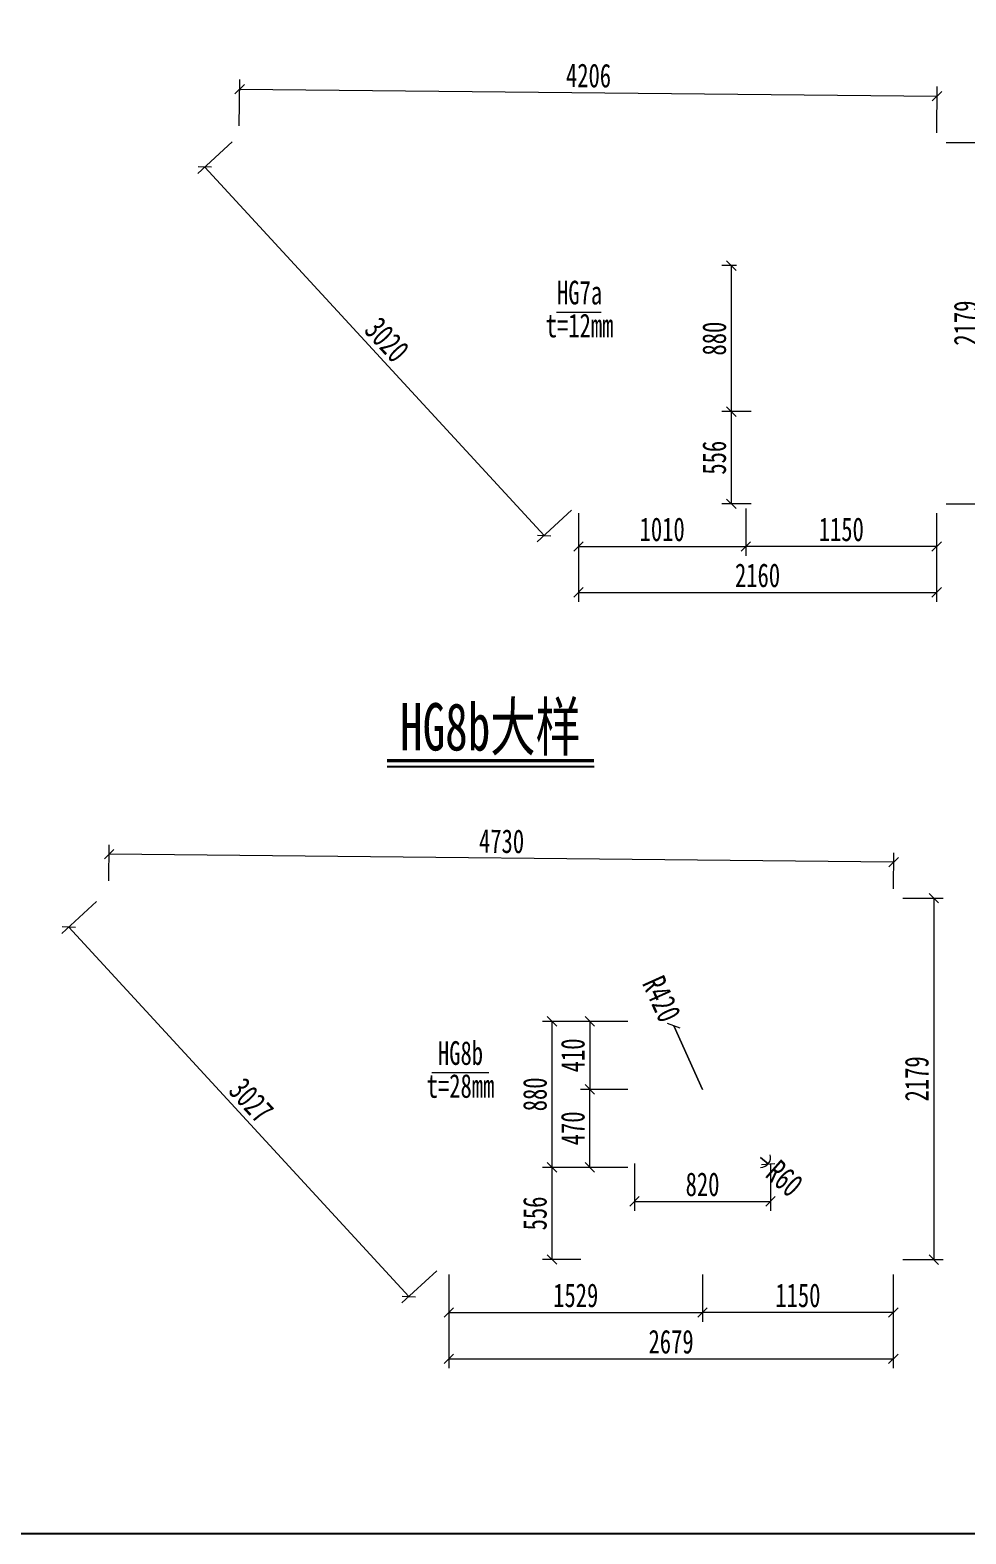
# Model space of a CAD drawing. Header units: millimetres. Extents: x 44597 to 300567, y -113054 to 73044.
# Drawn here: x 278758 to 284400, y -76511 to -67445 of the extents above; entities that cross this region are included whole.
import ezdxf
from ezdxf.enums import TextEntityAlignment as Align

# ---------------------------------------------------------------- set-up
doc = ezdxf.new("R2010")
doc.units = ezdxf.units.MM
doc.layers.get('Defpoints').update_dxf_attribs({"color": 8})
for name, color, linetype, lineweight in [('文字', 7, 'Continuous', 15), ('标注线及字体', 2, 'Continuous', 15), ('细实线', 4, 'Continuous', 15)]:
    doc.layers.add(name, color=color, linetype=linetype, lineweight=lineweight)
doc.styles.add('111', font='', dxfattribs={"width": 0.7})
doc.styles.add('BM_Dim', font='', dxfattribs={"width": 0.85})
doc.styles.get('111').set_extended_font_data('仿宋_GB2312')
doc.styles.get('BM_Dim').set_extended_font_data('仿宋_GB2312')
doc.dimstyles.new('200', dxfattribs={"dimscale": 0, "dimtxt": 2.5, "dimasz": 1, "dimexe": 1, "dimexo": 1, "dimgap": 0.6, "dimtad": 1, "dimdec": 0, "dimdsep": 46, "dimtxsty": '111', "dimblk": 'OBLIQUE', "dimcen": 0, "dimclrd": 4, "dimclre": 4, "dimclrt": 4, "dimadec": 1, "dimazin": 2, "dimtfac": 1, "dimtdec": 0, "dimtix": 1, "dimtmove": 2, "dimatfit": 3, "dimfxl": 4, "dimfxlon": 1, "dimtolj": 1, "dimlwd": -1, "dimlwe": -1, "dimarcsym": 0})

# ---------------------------------------------------------------- blocks, each defined once
blk = doc.blocks.new('_Oblique')
at = {"color": 0, "linetype": 'ByBlock', "lineweight": -2}
blk.add_line((-0.5, -0.5), (0.5, 0.5), dxfattribs=at)
blk = doc.blocks.new('*D806')
at = {"layer": 'Defpoints', "color": 0, "transparency": 16777216}
for p in [(282134.6, -74301.1), (281904.3, -74857.1), (282134.6, -74857.1)]:
    blk.add_point(p, dxfattribs=at)
at = {"layer": '细实线', "color": 4, "transparency": 16777216}
for p, q in [((282077.4, -74301.1), (281847.1, -74301.1)), ((281904.3, -74301.1), (281904.3, -74857.1)), ((282077.4, -74857.1), (281847.1, -74857.1))]:
    blk.add_line(p, q, dxfattribs=at)
at = {"layer": '细实线', "color": 4, "transparency": 16777216, "xscale": 57.14285714285715, "yscale": 57.14285714285715, "zscale": 57.14285714285715}
for p, rotation in [((281904.3, -74301.1), 90), ((281904.3, -74857.1), 270)]:
    blk.add_blockref('_Oblique', p, dxfattribs=dict(at, rotation=rotation))
at = {"layer": '细实线', "color": 4, "transparency": 16777216, "insert": (281802, -74579.1), "char_height": 142.86, "attachment_point": 5, "rotation": 90, "style": '111'}
blk.add_mtext('\\A1;556', dxfattribs=at)
blk = doc.blocks.new('*D807')
at = {"layer": 'Defpoints', "color": 0, "transparency": 16777216}
for p in [(282812.1, -73421.1), (281904.3, -74301.1), (282134.6, -74301.1)]:
    blk.add_point(p, dxfattribs=at)
at = {"layer": '细实线', "color": 4, "transparency": 16777216}
for p, q in [((282132.8, -73421.1), (281847.1, -73421.1)), ((281904.3, -73421.1), (281904.3, -74301.1)), ((282077.4, -74301.1), (281847.1, -74301.1))]:
    blk.add_line(p, q, dxfattribs=at)
at = {"layer": '细实线', "color": 4, "transparency": 16777216, "xscale": 57.14285714285715, "yscale": 57.14285714285715, "zscale": 57.14285714285715}
for p, rotation in [((281904.3, -73421.1), 90), ((281904.3, -74301.1), 270)]:
    blk.add_blockref('_Oblique', p, dxfattribs=dict(at, rotation=rotation))
at = {"layer": '细实线', "color": 4, "transparency": 16777216, "insert": (281802, -73861.1), "char_height": 142.86, "attachment_point": 5, "rotation": 90, "style": '111'}
blk.add_mtext('\\A1;880', dxfattribs=at)
blk = doc.blocks.new('*D808')
at = {"layer": 'Defpoints', "color": 0, "transparency": 16777216}
for p in [(282132.6, -73831.1), (282812.1, -73831.1), (282631.5, -74301.1)]:
    blk.add_point(p, dxfattribs=at)
at = {"layer": '细实线', "color": 4, "transparency": 16777216}
for p, q in [((282361.2, -73831.1), (282075.5, -73831.1)), ((282132.6, -74301.1), (282132.6, -73831.1)), ((282361.2, -74301.1), (282075.5, -74301.1))]:
    blk.add_line(p, q, dxfattribs=at)
at = {"layer": '细实线', "color": 4, "transparency": 16777216, "xscale": 57.14285714285715, "yscale": 57.14285714285715, "zscale": 57.14285714285715}
for p, rotation in [((282132.6, -73831.1), 90), ((282132.6, -74301.1), 270)]:
    blk.add_blockref('_Oblique', p, dxfattribs=dict(at, rotation=rotation))
at = {"layer": '细实线', "color": 4, "transparency": 16777216, "insert": (282030.4, -74066.1), "char_height": 142.86, "attachment_point": 5, "rotation": 90, "style": '111'}
blk.add_mtext('\\A1;470', dxfattribs=at)
blk = doc.blocks.new('*D809')
at = {"layer": 'Defpoints', "color": 0, "transparency": 16777216}
for p in [(282812.1, -73421.1), (282132.6, -73831.1), (282812.1, -73831.1)]:
    blk.add_point(p, dxfattribs=at)
at = {"layer": '细实线', "color": 4, "transparency": 16777216}
for p, q in [((282361.2, -73421.1), (282075.5, -73421.1)), ((282132.6, -73421.1), (282132.6, -73831.1)), ((282361.2, -73831.1), (282075.5, -73831.1))]:
    blk.add_line(p, q, dxfattribs=at)
at = {"layer": '细实线', "color": 4, "transparency": 16777216, "xscale": 57.14285714285715, "yscale": 57.14285714285715, "zscale": 57.14285714285715}
for p, rotation in [((282132.6, -73421.1), 90), ((282132.6, -73831.1), 270)]:
    blk.add_blockref('_Oblique', p, dxfattribs=dict(at, rotation=rotation))
at = {"layer": '细实线', "color": 4, "transparency": 16777216, "insert": (282030.4, -73626.1), "char_height": 142.86, "attachment_point": 5, "rotation": 90, "style": '111'}
blk.add_mtext('\\A1;410', dxfattribs=at)
blk = doc.blocks.new('*D810')
at = {"layer": 'Defpoints', "color": 0, "transparency": 16777216}
for p in [(283222.1, -73981.9), (282402.1, -73991.4), (283222.1, -74506.4)]:
    blk.add_point(p, dxfattribs=at)
at = {"layer": '细实线', "color": 4, "transparency": 16777216}
for p, q in [((282402.1, -74277.8), (282402.1, -74563.5)), ((283222.1, -74277.8), (283222.1, -74563.5)), ((282402.1, -74506.4), (283222.1, -74506.4))]:
    blk.add_line(p, q, dxfattribs=at)
at = {"layer": '细实线', "color": 4, "transparency": 16777216, "xscale": 57.14285714285715, "yscale": 57.14285714285715, "zscale": 57.14285714285715, "rotation": 180}
blk.add_blockref('_Oblique', (282402.1, -74506.4), dxfattribs=at)
at = {"layer": '细实线', "color": 4, "transparency": 16777216, "xscale": 57.14285714285715, "yscale": 57.14285714285715, "zscale": 57.14285714285715}
blk.add_blockref('_Oblique', (283222.1, -74506.4), dxfattribs=at)
at = {"layer": '细实线', "color": 4, "transparency": 16777216, "insert": (282812.1, -74404.1), "char_height": 142.86, "attachment_point": 5, "style": '111'}
blk.add_mtext('\\A1;820', dxfattribs=at)
blk = doc.blocks.new('*D811')
at = {"layer": 'Defpoints', "color": 0, "transparency": 16777216}
for p in [(282639, -73448.4), (282812.1, -73831.1)]:
    blk.add_point(p, dxfattribs=at)
at = {"layer": '细实线', "color": 4, "transparency": 16777216}
for p, q in [((282639, -73448.4), (282812.1, -73831.1)), ((282812.1, -73831.1), (282639, -73448.4))]:
    blk.add_line(p, q, dxfattribs=at)
at = {"layer": '细实线', "color": 4, "transparency": 16777216, "xscale": 57.14285714285715, "yscale": 57.14285714285715, "zscale": 57.14285714285715, "rotation": 114.3308156778959}
blk.add_blockref('_Oblique', (282639, -73448.4), dxfattribs=at)
at = {"layer": '细实线', "color": 4, "transparency": 16777216, "insert": (282565.6, -73286.2), "char_height": 142.86, "attachment_point": 5, "rotation": 294.33082, "style": '111'}
blk.add_mtext('\\A1;R420', dxfattribs=at)
blk = doc.blocks.new('*D812')
at = {"layer": 'Defpoints', "color": 0, "transparency": 16777216}
for p in [(283162.1, -74241.1), (283207.1, -74280.8)]:
    blk.add_point(p, dxfattribs=at)
at = {"layer": '细实线', "color": 4, "transparency": 16777216}
for p, q in [((283207.1, -74280.8), (283162.1, -74241.1)), ((283162.1, -74241.1), (283207.1, -74280.8))]:
    blk.add_line(p, q, dxfattribs=at)
blk.add_arc((283162.1, -74241.1), 60, 270, 15.53878, dxfattribs=at)
at = {"layer": '细实线', "color": 4, "transparency": 16777216, "xscale": 57.14285714285715, "yscale": 57.14285714285715, "zscale": 57.14285714285715, "rotation": 318.6650002377032}
blk.add_blockref('_Oblique', (283207.1, -74280.8), dxfattribs=at)
at = {"layer": '细实线', "color": 4, "transparency": 16777216, "insert": (283306.7, -74368.3), "char_height": 142.86, "attachment_point": 5, "rotation": 318.665, "style": '111'}
blk.add_mtext('\\A1;R60', dxfattribs=at)
blk = doc.blocks.new('*D922')
at = {"layer": 'Defpoints', "color": 0, "transparency": 16777216}
for p in [(284226.4, -67842.4), (280018.1, -68079.9), (284223.6, -68122)]:
    blk.add_point(p, dxfattribs=at)
at = {"layer": '细实线', "color": 4, "transparency": 16777216}
for p, q in [((280018.7, -68022.7), (280021.5, -67743.2)), ((280020.9, -67800.3), (284226.4, -67842.4)), ((284224.2, -68064.8), (284227, -67785.3))]:
    blk.add_line(p, q, dxfattribs=at)
at = {"layer": '细实线', "color": 4, "transparency": 16777216, "xscale": 57.14285714285715, "yscale": 57.14285714285715, "zscale": 57.14285714285715}
for p, rotation in [((280020.9, -67800.3), 179.4264068066627), ((284226.4, -67842.4), 359.4264068066627)]:
    blk.add_blockref('_Oblique', p, dxfattribs=dict(at, rotation=rotation))
at = {"layer": '细实线', "color": 4, "transparency": 16777216, "insert": (282124.7, -67719.1), "char_height": 142.86, "attachment_point": 5, "rotation": 359.42641, "style": '111'}
blk.add_mtext('\\A1;4206', dxfattribs=at)
blk = doc.blocks.new('*D955')
at = {"layer": 'Defpoints', "color": 0, "transparency": 16777216}
for p in [(279234.5, -72413.8), (279232.3, -72630.9), (283962.1, -72678.3)]:
    blk.add_point(p, dxfattribs=at)
at = {"layer": '细实线', "color": 4, "transparency": 16777216}
for p, q in [((279232.9, -72573.8), (279235, -72356.7)), ((283964.2, -72461.2), (279234.5, -72413.8)), ((283962.6, -72621.1), (283964.8, -72404))]:
    blk.add_line(p, q, dxfattribs=at)
at = {"layer": '细实线', "color": 4, "transparency": 16777216, "xscale": 57.14285714285715, "yscale": 57.14285714285715, "zscale": 57.14285714285715}
for p, rotation in [((279234.5, -72413.8), 179.4262915346742), ((283964.2, -72461.2), 359.4262915346742)]:
    blk.add_blockref('_Oblique', p, dxfattribs=dict(at, rotation=rotation))
at = {"layer": '细实线', "color": 4, "transparency": 16777216, "insert": (281600.4, -72335.3), "char_height": 142.86, "attachment_point": 5, "rotation": 359.42629, "style": '111'}
blk.add_mtext('\\A1;4730', dxfattribs=at)
blk = doc.blocks.new('*D956')
at = {"layer": 'Defpoints', "color": 0, "transparency": 16777216}
for p in [(279232.3, -72630.9), (281282.9, -74857.1), (281041.2, -75079.8)]:
    blk.add_point(p, dxfattribs=at)
at = {"layer": '细实线', "color": 4, "transparency": 16777216}
for p, q in [((279158.7, -72698.7), (278948.5, -72892.3)), ((278990.6, -72853.6), (281041.2, -75079.8)), ((281209.3, -74924.9), (280999.2, -75118.5))]:
    blk.add_line(p, q, dxfattribs=at)
at = {"layer": '细实线', "color": 4, "transparency": 16777216, "xscale": 57.14285714285715, "yscale": 57.14285714285715, "zscale": 57.14285714285715}
for p, rotation in [((278990.6, -72853.6), 132.6489191297605), ((281041.2, -75079.8), 312.6489191297605)]:
    blk.add_blockref('_Oblique', p, dxfattribs=dict(at, rotation=rotation))
at = {"layer": '细实线', "color": 4, "transparency": 16777216, "insert": (280091.1, -73897.4), "char_height": 142.86, "attachment_point": 5, "rotation": 312.64892, "style": '111'}
blk.add_mtext('\\A1;3027', dxfattribs=at)
blk = doc.blocks.new('*D962')
at = {"layer": 'Defpoints', "color": 0, "transparency": 16777216}
for p in [(283962.1, -72678.3), (283962.1, -74857.7), (284206.5, -74857.7)]:
    blk.add_point(p, dxfattribs=at)
at = {"layer": '细实线', "color": 4, "transparency": 16777216}
for p, q in [((284019.2, -72678.3), (284263.7, -72678.3)), ((284206.5, -72678.3), (284206.5, -74857.7)), ((284019.2, -74857.7), (284263.7, -74857.7))]:
    blk.add_line(p, q, dxfattribs=at)
at = {"layer": '细实线', "color": 4, "transparency": 16777216, "xscale": 57.14285714285715, "yscale": 57.14285714285715, "zscale": 57.14285714285715}
for p, rotation in [((284206.5, -72678.3), 90), ((284206.5, -74857.7), 270)]:
    blk.add_blockref('_Oblique', p, dxfattribs=dict(at, rotation=rotation))
at = {"layer": '细实线', "color": 4, "transparency": 16777216, "insert": (284104.3, -73768), "char_height": 142.86, "attachment_point": 5, "rotation": 90, "style": '111'}
blk.add_mtext('\\A1;2179', dxfattribs=at)
blk = doc.blocks.new('*D965')
at = {"layer": 'Defpoints', "color": 0, "transparency": 16777216}
for p in [(281282.9, -74857.1), (283962.1, -74857.7), (283962.1, -75455.3)]:
    blk.add_point(p, dxfattribs=at)
at = {"layer": '细实线', "color": 4, "transparency": 16777216}
for p, q in [((281282.9, -75226.7), (281282.9, -75512.5)), ((283962.1, -75226.7), (283962.1, -75512.5)), ((281282.9, -75455.3), (283962.1, -75455.3))]:
    blk.add_line(p, q, dxfattribs=at)
at = {"layer": '细实线', "color": 4, "transparency": 16777216, "xscale": 57.14285714285715, "yscale": 57.14285714285715, "zscale": 57.14285714285715, "rotation": 180}
blk.add_blockref('_Oblique', (281282.9, -75455.3), dxfattribs=at)
at = {"layer": '细实线', "color": 4, "transparency": 16777216, "xscale": 57.14285714285715, "yscale": 57.14285714285715, "zscale": 57.14285714285715}
blk.add_blockref('_Oblique', (283962.1, -75455.3), dxfattribs=at)
at = {"layer": '细实线', "color": 4, "transparency": 16777216, "insert": (282622.5, -75353.1), "char_height": 142.86, "attachment_point": 5, "style": '111'}
blk.add_mtext('\\A1;2679', dxfattribs=at)
blk = doc.blocks.new('*D970')
at = {"layer": 'Defpoints', "color": 0, "transparency": 16777216}
for p in [(282812.1, -74301.1), (283962.1, -74857.7), (282812.1, -75175.8)]:
    blk.add_point(p, dxfattribs=at)
at = {"layer": '细实线', "color": 4, "transparency": 16777216}
for p, q in [((282812.1, -74947.2), (282812.1, -75233)), ((283962.1, -74947.2), (283962.1, -75233)), ((283962.1, -75175.8), (282812.1, -75175.8))]:
    blk.add_line(p, q, dxfattribs=at)
at = {"layer": '细实线', "color": 4, "transparency": 16777216, "xscale": 57.14285714285715, "yscale": 57.14285714285715, "zscale": 57.14285714285715, "rotation": 180}
blk.add_blockref('_Oblique', (282812.1, -75175.8), dxfattribs=at)
at = {"layer": '细实线', "color": 4, "transparency": 16777216, "xscale": 57.14285714285715, "yscale": 57.14285714285715, "zscale": 57.14285714285715}
blk.add_blockref('_Oblique', (283962.1, -75175.8), dxfattribs=at)
at = {"layer": '细实线', "color": 4, "transparency": 16777216, "insert": (283387.1, -75073.6), "char_height": 142.86, "attachment_point": 5, "style": '111'}
blk.add_mtext('\\A1;1150', dxfattribs=at)
blk = doc.blocks.new('*D971')
at = {"layer": 'Defpoints', "color": 0, "transparency": 16777216}
for p in [(282812.1, -74301.1), (281282.9, -74857.1), (282812.1, -75175.8)]:
    blk.add_point(p, dxfattribs=at)
at = {"layer": '细实线', "color": 4, "transparency": 16777216}
for p, q in [((281282.9, -74947.2), (281282.9, -75233)), ((282812.1, -74947.2), (282812.1, -75233)), ((281282.9, -75175.8), (282812.1, -75175.8))]:
    blk.add_line(p, q, dxfattribs=at)
at = {"layer": '细实线', "color": 4, "transparency": 16777216, "xscale": 57.14285714285715, "yscale": 57.14285714285715, "zscale": 57.14285714285715, "rotation": 180}
blk.add_blockref('_Oblique', (281282.9, -75175.8), dxfattribs=at)
at = {"layer": '细实线', "color": 4, "transparency": 16777216, "xscale": 57.14285714285715, "yscale": 57.14285714285715, "zscale": 57.14285714285715}
blk.add_blockref('_Oblique', (282812.1, -75175.8), dxfattribs=at)
at = {"layer": '细实线', "color": 4, "transparency": 16777216, "insert": (282047.5, -75073.6), "char_height": 142.86, "attachment_point": 5, "style": '111'}
blk.add_mtext('\\A1;1529', dxfattribs=at)
blk = doc.blocks.new('*D2784')
at = {"layer": 'Defpoints', "color": 0, "transparency": 16777216}
for p in [(284223.6, -68122), (284223.6, -70300.8), (284501.6, -70300.8)]:
    blk.add_point(p, dxfattribs=at)
at = {"layer": '细实线', "color": 4, "transparency": 16777216}
for p, q in [((284280.8, -68122), (284558.8, -68122)), ((284501.6, -68122), (284501.6, -70300.8)), ((284280.8, -70300.8), (284558.8, -70300.8))]:
    blk.add_line(p, q, dxfattribs=at)
at = {"layer": '细实线', "color": 4, "transparency": 16777216, "xscale": 57.14285714285715, "yscale": 57.14285714285715, "zscale": 57.14285714285715}
for p, rotation in [((284501.6, -68122), 89.99999999999694), ((284501.6, -70300.8), 269.9999999999969)]:
    blk.add_blockref('_Oblique', p, dxfattribs=dict(at, rotation=rotation))
at = {"layer": '细实线', "color": 4, "transparency": 16777216, "insert": (284399.4, -69211.4), "char_height": 142.86, "attachment_point": 5, "rotation": 90, "style": '111'}
blk.add_mtext('\\A1;2179', dxfattribs=at)
blk = doc.blocks.new('*D2785')
at = {"layer": 'Defpoints', "color": 0, "transparency": 16777216}
for p in [(282063.9, -70300.8), (284223.6, -70300.8), (284223.6, -70834.8)]:
    blk.add_point(p, dxfattribs=at)
at = {"layer": '细实线', "color": 4, "transparency": 16777216}
for p, q in [((282063.9, -70606.2), (282063.9, -70891.9)), ((284223.6, -70606.2), (284223.6, -70891.9)), ((282063.9, -70834.8), (284223.6, -70834.8))]:
    blk.add_line(p, q, dxfattribs=at)
at = {"layer": '细实线', "color": 4, "transparency": 16777216, "xscale": 57.14285714285715, "yscale": 57.14285714285715, "zscale": 57.14285714285715}
for p, rotation in [((282063.9, -70834.8), 180.0000000000015), ((284223.6, -70834.8), 1.544191045384327e-12)]:
    blk.add_blockref('_Oblique', p, dxfattribs=dict(at, rotation=rotation))
at = {"layer": '细实线', "color": 4, "transparency": 16777216, "insert": (283143.8, -70732.5), "char_height": 142.86, "attachment_point": 5, "style": '111'}
blk.add_mtext('\\A1;2160', dxfattribs=at)
blk = doc.blocks.new('*D2786')
at = {"layer": 'Defpoints', "color": 0, "transparency": 16777216}
for p in [(280018.1, -68079.9), (279811.2, -68270.4), (282063.9, -70300.8)]:
    blk.add_point(p, dxfattribs=at)
at = {"layer": '细实线', "color": 4, "transparency": 16777216}
for p, q in [((279976.1, -68118.6), (279769.2, -68309.2)), ((281857, -70491.4), (279811.2, -68270.4)), ((282021.9, -70339.6), (281815, -70530.1))]:
    blk.add_line(p, q, dxfattribs=at)
at = {"layer": '细实线', "color": 4, "transparency": 16777216, "xscale": 57.14285714285715, "yscale": 57.14285714285715, "zscale": 57.14285714285715}
for p, rotation in [((279811.2, -68270.4), 132.6489191297696), ((281857, -70491.4), 312.6489191297696)]:
    blk.add_blockref('_Oblique', p, dxfattribs=dict(at, rotation=rotation))
at = {"layer": '细实线', "color": 4, "transparency": 16777216, "insert": (280909.3, -69311.7), "char_height": 142.86, "attachment_point": 5, "rotation": 312.64892, "style": '111'}
blk.add_mtext('\\A1;3020', dxfattribs=at)
blk = doc.blocks.new('*D2787')
at = {"layer": 'Defpoints', "color": 0, "transparency": 16777216}
for p in [(283162.9, -69744.8), (282985.5, -70300.8), (283162.9, -70300.8)]:
    blk.add_point(p, dxfattribs=at)
at = {"layer": '细实线', "color": 4, "transparency": 16777216}
for p, q in [((283105.8, -69744.8), (282928.4, -69744.8)), ((282985.5, -69744.8), (282985.5, -70300.8)), ((283105.8, -70300.8), (282928.4, -70300.8))]:
    blk.add_line(p, q, dxfattribs=at)
at = {"layer": '细实线', "color": 4, "transparency": 16777216, "xscale": 57.14285714285715, "yscale": 57.14285714285715, "zscale": 57.14285714285715}
for p, rotation in [((282985.5, -69744.8), 90), ((282985.5, -70300.8), 270)]:
    blk.add_blockref('_Oblique', p, dxfattribs=dict(at, rotation=rotation))
at = {"layer": '细实线', "color": 4, "transparency": 16777216, "insert": (282883.3, -70022.8), "char_height": 142.86, "attachment_point": 5, "rotation": 90, "style": '111'}
blk.add_mtext('\\A1;556', dxfattribs=at)
blk = doc.blocks.new('*D2788')
at = {"layer": 'Defpoints', "color": 0, "transparency": 16777216}
for p in [(283073.6, -68864.8), (282985.5, -69744.8), (283162.9, -69744.8)]:
    blk.add_point(p, dxfattribs=at)
at = {"layer": '细实线', "color": 4, "transparency": 16777216}
for p, q in [((283016.5, -68864.8), (282928.4, -68864.8)), ((282985.5, -68864.8), (282985.5, -69744.8)), ((283105.8, -69744.8), (282928.4, -69744.8))]:
    blk.add_line(p, q, dxfattribs=at)
at = {"layer": '细实线', "color": 4, "transparency": 16777216, "xscale": 57.14285714285715, "yscale": 57.14285714285715, "zscale": 57.14285714285715}
for p, rotation in [((282985.5, -68864.8), 90), ((282985.5, -69744.8), 270)]:
    blk.add_blockref('_Oblique', p, dxfattribs=dict(at, rotation=rotation))
at = {"layer": '细实线', "color": 4, "transparency": 16777216, "insert": (282883.3, -69304.8), "char_height": 142.86, "attachment_point": 5, "rotation": 90, "style": '111'}
blk.add_mtext('\\A1;880', dxfattribs=at)
blk = doc.blocks.new('*D2789')
at = {"layer": 'Defpoints', "color": 0, "transparency": 16777216}
for p in [(283073.6, -69744.8), (284223.6, -70300.8), (283073.6, -70557.6)]:
    blk.add_point(p, dxfattribs=at)
at = {"layer": '细实线', "color": 4, "transparency": 16777216}
for p, q in [((283073.6, -70329), (283073.6, -70614.8)), ((284223.6, -70358), (284223.6, -70614.8)), ((284223.6, -70557.6), (283073.6, -70557.6))]:
    blk.add_line(p, q, dxfattribs=at)
at = {"layer": '细实线', "color": 4, "transparency": 16777216, "xscale": 57.14285714285715, "yscale": 57.14285714285715, "zscale": 57.14285714285715, "rotation": 180}
blk.add_blockref('_Oblique', (283073.6, -70557.6), dxfattribs=at)
at = {"layer": '细实线', "color": 4, "transparency": 16777216, "xscale": 57.14285714285715, "yscale": 57.14285714285715, "zscale": 57.14285714285715}
blk.add_blockref('_Oblique', (284223.6, -70557.6), dxfattribs=at)
at = {"layer": '细实线', "color": 4, "transparency": 16777216, "insert": (283648.6, -70455.4), "char_height": 142.86, "attachment_point": 5, "style": '111'}
blk.add_mtext('\\A1;1150', dxfattribs=at)
blk = doc.blocks.new('*D2790')
at = {"layer": 'Defpoints', "color": 0, "transparency": 16777216}
for p in [(283073.6, -69744.8), (282063.9, -70300.8), (283073.6, -70557.6)]:
    blk.add_point(p, dxfattribs=at)
at = {"layer": '细实线', "color": 4, "transparency": 16777216}
for p, q in [((283073.6, -70329), (283073.6, -70614.8)), ((282063.9, -70358), (282063.9, -70614.8)), ((282063.9, -70557.6), (283073.6, -70557.6))]:
    blk.add_line(p, q, dxfattribs=at)
at = {"layer": '细实线', "color": 4, "transparency": 16777216, "xscale": 57.14285714285715, "yscale": 57.14285714285715, "zscale": 57.14285714285715, "rotation": 180}
blk.add_blockref('_Oblique', (282063.9, -70557.6), dxfattribs=at)
at = {"layer": '细实线', "color": 4, "transparency": 16777216, "xscale": 57.14285714285715, "yscale": 57.14285714285715, "zscale": 57.14285714285715}
blk.add_blockref('_Oblique', (283073.6, -70557.6), dxfattribs=at)
at = {"layer": '细实线', "color": 4, "transparency": 16777216, "insert": (282568.8, -70455.4), "char_height": 142.86, "attachment_point": 5, "style": '111'}
blk.add_mtext('\\A1;1010', dxfattribs=at)

msp = doc.modelspace()

# ---------------------------------------------------------------- linework, layer by layer
at = {"color": 4}
msp.add_line((280910.5, -71884.2), (282158.3, -71884.2), dxfattribs=at)
at = {"color": 6, "const_width": 20.6}
msp.add_lwpolyline([(280910.5, -71849.9), (282158.3, -71849.9)], dxfattribs=at)
at = {"layer": 'Defpoints'}
msp.add_lwpolyline([(278566.6, -61894.1), (300566.6, -61894.1), (300566.6, -76511.3), (278566.6, -76511.3)], close=True, dxfattribs=at)
at = {"layer": '细实线'}
for p, q in [((281931.3, -69144.6), (282200, -69144.6)), ((281179.8, -73729.3), (281522.6, -73729.3))]:
    msp.add_line(p, q, dxfattribs=at)

# ---------------------------------------------------------------- texts
at = {"layer": '文字', "style": 'BM_Dim', "width": 0.7}
for s, p in [('HG7a', (282070.8, -69141.5)), ('t=12mm', (282070.8, -69339.9)), ('HG8b', (281352.9, -73726.3)), ('t=28mm', (281352.9, -73924.7))]:
    msp.add_text(s, height=142.86, dxfattribs=at).set_placement(p, align=Align.BOTTOM_CENTER)
at = {"layer": '标注线及字体', "style": '111', "width": 0.7}
msp.add_text('HG8b大样', height=285.71, dxfattribs=at).set_placement((281533.3, -71638.9), align=Align.MIDDLE)

# ---------------------------------------------------------------- dimensions: what is measured, and where the dimension line sits
at = {"layer": '细实线'}
for p1, p2, distance, picture, middle in [((280018.1, -68079.9), (284223.6, -68122), 279.6, '*D922', (282124.7, -67719.1)), ((282063.9, -70300.8), (280018.1, -68079.9), 281.3, '*D2786', (280909.3, -69311.7)), ((284223.6, -68122), (284223.6, -70300.8), 278, '*D2784', (284399.4, -69211.4)), ((282063.9, -70300.8), (284223.6, -70300.8), -533.9, '*D2785', (283143.8, -70732.5)), ((283962.1, -72678.3), (279232.3, -72630.9), -217.1, '*D955', (281600.4, -72335.3)), ((279232.3, -72630.9), (281282.9, -74857.1), -328.6, '*D956', (280091.1, -73897.4))]:
    dim = msp.add_aligned_dim(p1=p1, p2=p2, distance=distance, dimstyle='200', override={"dimscale": 57.142857, "dimblk": 'Oblique'}, dxfattribs=at)
    dim.commit()
    dim.dimension.update_dxf_attribs({"geometry": picture, "text_midpoint": middle})
for base, p1, p2, angle, picture, middle in [((282985.5, -69744.8), (283073.6, -68864.8), (283162.9, -69744.8), 90, '*D2788', (282883.3, -69304.8)), ((282985.5, -70300.8), (283162.9, -69744.8), (283162.9, -70300.8), 90, '*D2787', (282883.3, -70022.8)), ((283073.6, -70557.6), (282063.9, -70300.8), (283073.6, -69744.8), 180, '*D2790', (282568.8, -70455.4)), ((284206.5, -74857.7), (283962.1, -72678.3), (283962.1, -74857.7), 90, '*D962', (284104.3, -73768)), ((281904.3, -74301.1), (282812.1, -73421.1), (282134.6, -74301.1), 90, '*D807', (281802, -73861.1)), ((282132.6, -73831.1), (282812.1, -73421.1), (282812.1, -73831.1), 270, '*D809', (282030.4, -73626.1)), ((282132.6, -73831.1), (282631.5, -74301.1), (282812.1, -73831.1), 90, '*D808', (282030.4, -74066.1)), ((282812.1, -75175.8), (281282.9, -74857.1), (282812.1, -74301.1), 180, '*D971', (282047.5, -75073.6)), ((281904.3, -74857.1), (282134.6, -74301.1), (282134.6, -74857.1), 90, '*D806', (281802, -74579.1))]:
    dim = msp.add_linear_dim(base=base, p1=p1, p2=p2, angle=angle, dimstyle='200', override={"dimscale": 57.142857, "dimblk": 'Oblique'}, dxfattribs=at)
    dim.commit()
    dim.dimension.update_dxf_attribs({"geometry": picture, "text_midpoint": middle})
for base, p1, p2, picture, middle in [((283073.6, -70557.6), (284223.6, -70300.8), (283073.6, -69744.8), '*D2789', (283648.6, -70455.4)), ((283222.1, -74506.4), (282402.1, -73991.4), (283222.1, -73981.9), '*D810', (282812.1, -74404.1)), ((282812.1, -75175.8), (283962.1, -74857.7), (282812.1, -74301.1), '*D970', (283387.1, -75073.6)), ((283962.1, -75455.3), (281282.9, -74857.1), (283962.1, -74857.7), '*D965', (282622.5, -75353.1))]:
    dim = msp.add_linear_dim(base=base, p1=p1, p2=p2, dimstyle='200', override={"dimscale": 57.142857, "dimblk": 'Oblique'}, dxfattribs=at)
    dim.commit()
    dim.dimension.update_dxf_attribs({"geometry": picture, "text_midpoint": middle})
for center, mpoint, picture, middle in [((282812.1, -73831.1), (282639, -73448.4), '*D811', (282565.6, -73286.2)), ((283162.1, -74241.1), (283207.1, -74280.8), '*D812', (283306.7, -74368.3))]:
    dim = msp.add_radius_dim(center=center, mpoint=mpoint, dimstyle='200', override={"dimscale": 57.142857, "dimblk": 'Oblique'}, dxfattribs=at)
    dim.commit()
    dim.dimension.update_dxf_attribs({"geometry": picture, "text_midpoint": middle, "dimtype": 164})

doc.saveas('drawing.dxf')
